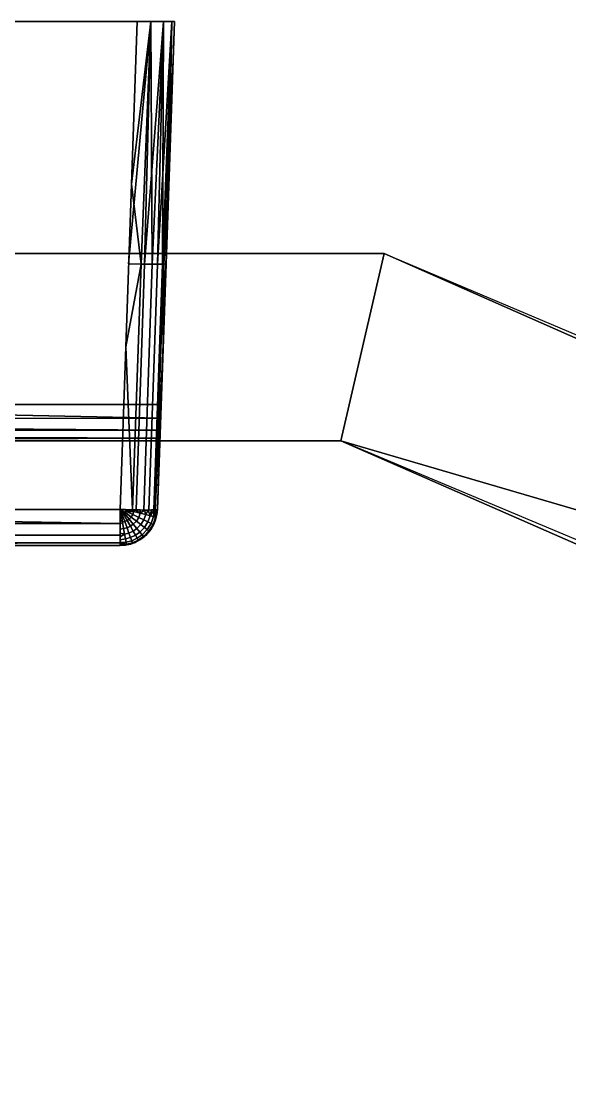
# Model space of a CAD drawing. Extents: x -111 to 113, y -26 to 0.
# Drawn here: x -89.76 to -82.43, y -14.26 to 0 of the extents above; entities that cross this region are included whole.
import ezdxf

# ---------------------------------------------------------------- set-up
doc = ezdxf.new("R2010")
doc.units = 0
doc.header["$MEASUREMENT"] = 0
doc.layers.add('COURO', color=9, linetype='CONTINUOUS')
doc.layers.add('METAL', color=9, linetype='CONTINUOUS')

msp = doc.modelspace()

# ---------------------------------------------------------------- linework, layer by layer
at = {"layer": 'COURO'}
for points in [[(-104.908, -3.1, -9.297), (-84.908, -3.1, -9.297), (-85.488, -5.6, -9.297), (-104.908, -5.6, -9.297)], [(-104.908, -3.1, 10.703), (-84.908, -3.1, 10.703), (-85.488, -5.6, 10.703), (-104.908, -5.6, 10.703)], [(-90.623, -3.1, -6.44), (-90.623, -3.1, -9.297), (-87.766, -3.1, -9.297), (-87.766, -3.1, -6.44)], [(-90.623, -3.1, -3.583), (-90.623, -3.1, -6.44), (-87.766, -3.1, -6.44), (-87.766, -3.1, -3.583)], [(-90.623, -3.1, -0.725), (-90.623, -3.1, -3.583), (-87.766, -3.1, -3.583), (-87.766, -3.1, -0.725)], [(-90.623, -3.1, 2.132), (-90.623, -3.1, -0.725), (-87.766, -3.1, -0.725), (-87.766, -3.1, 2.132)], [(-90.623, -3.1, 4.989), (-90.623, -3.1, 2.132), (-87.766, -3.1, 2.132), (-87.766, -3.1, 4.989)], [(-90.623, -3.1, 7.846), (-90.623, -3.1, 4.989), (-87.766, -3.1, 4.989), (-87.766, -3.1, 7.846)], [(-90.623, -3.1, 10.703), (-90.623, -3.1, 7.846), (-87.766, -3.1, 7.846), (-87.766, -3.1, 10.703)], [(-87.766, -3.1, -6.44), (-87.766, -3.1, -9.297), (-84.908, -3.1, -9.297), (-84.908, -3.1, -6.44)], [(-87.766, -3.1, -3.583), (-87.766, -3.1, -6.44), (-84.908, -3.1, -6.44), (-84.908, -3.1, -3.583)], [(-87.766, -3.1, -0.725), (-87.766, -3.1, -3.583), (-84.908, -3.1, -3.583), (-84.908, -3.1, -0.725)], [(-87.766, -3.1, 2.132), (-87.766, -3.1, -0.725), (-84.908, -3.1, -0.725), (-84.908, -3.1, 2.132)], [(-87.766, -3.1, 4.989), (-87.766, -3.1, 2.132), (-84.908, -3.1, 2.132), (-84.908, -3.1, 4.989)], [(-87.766, -3.1, 7.846), (-87.766, -3.1, 4.989), (-84.908, -3.1, 4.989), (-84.908, -3.1, 7.846)], [(-87.766, -3.1, 10.703), (-87.766, -3.1, 7.846), (-84.908, -3.1, 7.846), (-84.908, -3.1, 10.703)], [(-84.908, -3.1, -9.297), (-84.908, -3.1, -9.297), (-64.409, -11.764, -9.297), (-85.488, -5.6, -9.297)], [(-84.908, -3.1, 10.703), (-84.908, -3.1, 10.703), (-64.409, -11.764, 10.703), (-85.488, -5.6, 10.703)], [(-84.908, -3.1, 10.703), (-84.908, -3.1, 10.703), (-70.096, -9.634, 10.703), (-84.908, -3.1, 0.703)], [(-84.908, -3.1, 0.703), (-84.908, -3.1, 0.703), (-70.096, -9.634, 10.703), (-70.096, -9.634, -9.297)], [(-84.908, -3.1, 0.703), (-84.908, -3.1, 0.703), (-70.096, -9.634, -9.297), (-84.908, -3.1, -9.297)], [(-88.262, -5.6, -9.297), (-91.037, -5.6, -9.297), (-91.037, -5.6, -6.44), (-88.262, -5.6, -6.44)], [(-88.262, -5.6, -6.44), (-91.037, -5.6, -6.44), (-91.037, -5.6, -3.583), (-88.262, -5.6, -3.583)], [(-88.262, -5.6, -3.583), (-91.037, -5.6, -3.583), (-91.037, -5.6, -0.725), (-88.262, -5.6, -0.725)], [(-88.262, -5.6, -0.725), (-91.037, -5.6, -0.725), (-91.037, -5.6, 2.132), (-88.262, -5.6, 2.132)], [(-88.262, -5.6, 2.132), (-91.037, -5.6, 2.132), (-91.037, -5.6, 4.989), (-88.262, -5.6, 4.989)], [(-88.262, -5.6, 4.989), (-91.037, -5.6, 4.989), (-91.037, -5.6, 7.846), (-88.262, -5.6, 7.846)], [(-88.262, -5.6, 7.846), (-91.037, -5.6, 7.846), (-91.037, -5.6, 10.703), (-88.262, -5.6, 10.703)], [(-85.488, -5.6, -9.297), (-88.262, -5.6, -9.297), (-88.262, -5.6, -6.44), (-85.488, -5.6, -6.44)], [(-85.488, -5.6, -6.44), (-88.262, -5.6, -6.44), (-88.262, -5.6, -3.583), (-85.488, -5.6, -3.583)], [(-85.488, -5.6, -3.583), (-88.262, -5.6, -3.583), (-88.262, -5.6, -0.725), (-85.488, -5.6, -0.725)], [(-85.488, -5.6, -0.725), (-88.262, -5.6, -0.725), (-88.262, -5.6, 2.132), (-85.488, -5.6, 2.132)], [(-85.488, -5.6, 2.132), (-88.262, -5.6, 2.132), (-88.262, -5.6, 4.989), (-85.488, -5.6, 4.989)], [(-85.488, -5.6, 4.989), (-88.262, -5.6, 4.989), (-88.262, -5.6, 7.846), (-85.488, -5.6, 7.846)], [(-85.488, -5.6, 7.846), (-88.262, -5.6, 7.846), (-88.262, -5.6, 10.703), (-85.488, -5.6, 10.703)], [(-64.837, -14.265, -9.297), (-64.837, -14.265, -9.297), (-85.488, -5.6, -9.297), (-64.409, -11.764, -9.297)], [(-64.837, -14.265, 10.703), (-64.837, -14.265, 10.703), (-85.488, -5.6, 10.703), (-64.409, -11.764, 10.703)], [(-85.488, -5.6, 10.703), (-85.488, -5.6, 10.703), (-70.565, -12.135, 10.703), (-85.488, -5.6, 0.703)], [(-85.488, -5.6, -9.297), (-85.488, -5.6, -9.297), (-85.488, -5.6, 0.703), (-70.565, -12.135, -9.297)], [(-70.565, -12.135, 10.703), (-70.565, -12.135, 10.703), (-70.565, -12.135, -9.297), (-85.488, -5.6, 0.703)]]:
    msp.add_3dface(points, dxfattribs=at)
at = {"layer": 'METAL'}
for points in [[(-88.44, -6.517, -10.819), (-99.463, -6.517, -10.819), (-99.463, 0, -11.047), (-88.213, 0, -11.047)], [(-88.213, 0, 12.453), (-99.463, 0, 12.453), (-99.463, -6.517, 12.226), (-88.44, -6.517, 12.226)], [(-87.892, -5.117, -9.467), (-96.649, -5.117, -9.467), (-96.66, 0, -9.646), (-87.713, 0, -9.646)], [(-87.713, 0, 11.052), (-96.66, 0, 11.052), (-96.649, -5.117, 10.874), (-87.892, -5.117, 10.874)], [(-87.713, 0, -9.646), (-89.95, 0, -9.646), (-90.713, 0, -11.047), (-88.213, 0, -11.047)], [(-88.213, 0, 12.453), (-90.713, 0, 12.453), (-89.95, 0, 11.052), (-87.713, 0, 11.052)], [(-88.326, -3.236, -10.934), (-88.326, -3.236, -10.934), (-88.112, -3.241, -10.886), (-88.029, 0, -11.012)], [(-88.326, -3.236, -10.934), (-88.326, -3.236, -10.934), (-88.029, 0, -11.012), (-88.213, 0, -11.047)], [(-88.157, -3.24, 12.311), (-88.157, -3.24, 12.311), (-88.288, -2.172, 12.377), (-88.029, 0, 12.418)], [(-88.213, 0, 12.453), (-88.213, 0, 12.453), (-88.029, 0, 12.418), (-88.288, -2.172, 12.377)], [(-88.029, 0, -11.012), (-88.029, 0, -11.012), (-87.713, 0, -10.547), (-88.213, 0, -11.047)], [(-87.713, 0, -10.547), (-87.713, 0, -10.547), (-87.713, 0, -9.646), (-88.213, 0, -11.047)], [(-88.213, 0, 12.453), (-88.213, 0, 12.453), (-87.713, 0, 11.052), (-87.713, 0, 11.953)], [(-88.213, 0, 12.453), (-88.213, 0, 12.453), (-87.713, 0, 11.953), (-88.029, 0, 12.418)], [(-88.029, 0, 12.418), (-88.029, 0, 12.418), (-88.009, -3.243, 12.227), (-88.157, -3.24, 12.311)], [(-88.112, -3.241, -10.886), (-88.112, -3.241, -10.886), (-87.94, -3.243, -10.751), (-87.859, 0, -10.9)], [(-87.859, 0, -10.9), (-87.859, 0, -10.9), (-88.029, 0, -11.012), (-88.112, -3.241, -10.886)], [(-88.029, 0, 12.418), (-88.029, 0, 12.418), (-87.859, 0, 12.307), (-88.009, -3.243, 12.227)], [(-87.748, 0, -10.731), (-87.748, 0, -10.731), (-88.029, 0, -11.012), (-87.859, 0, -10.9)], [(-87.748, 0, -10.731), (-87.748, 0, -10.731), (-87.713, 0, -10.547), (-88.029, 0, -11.012)], [(-87.748, 0, 12.137), (-87.748, 0, 12.137), (-87.859, 0, 12.307), (-88.029, 0, 12.418)], [(-88.029, 0, 12.418), (-88.029, 0, 12.418), (-87.713, 0, 11.953), (-87.748, 0, 12.137)], [(-87.874, -3.241, 12.054), (-87.874, -3.241, 12.054), (-88.009, -3.243, 12.227), (-87.859, 0, 12.307)], [(-87.748, 0, -10.731), (-87.748, 0, -10.731), (-87.859, 0, -10.9), (-87.94, -3.243, -10.751)], [(-87.748, 0, -10.731), (-87.748, 0, -10.731), (-87.94, -3.243, -10.751), (-87.855, -3.24, -10.602)], [(-87.826, -3.236, 11.841), (-87.826, -3.236, 11.841), (-87.874, -3.241, 12.054), (-87.748, 0, 12.137)], [(-87.859, 0, 12.307), (-87.859, 0, 12.307), (-87.748, 0, 12.137), (-87.874, -3.241, 12.054)], [(-87.855, -3.24, -10.602), (-87.855, -3.24, -10.602), (-87.789, -2.172, -10.471), (-87.748, 0, -10.731)], [(-87.713, 0, -10.547), (-87.713, 0, -10.547), (-87.802, -2.559, -9.557), (-87.827, -3.259, -10.433)], [(-87.802, -2.559, 10.963), (-87.802, -2.559, 10.963), (-87.713, 0, 11.953), (-87.827, -3.259, 11.84)], [(-87.826, -3.236, 11.841), (-87.826, -3.236, 11.841), (-87.748, 0, 12.137), (-87.713, 0, 11.953)], [(-87.802, -2.559, -9.557), (-87.802, -2.559, -9.557), (-87.713, 0, -10.547), (-87.713, 0, -9.646)], [(-87.802, -2.559, 10.963), (-87.802, -2.559, 10.963), (-87.713, 0, 11.052), (-87.713, 0, 11.953)], [(-87.713, 0, -10.547), (-87.713, 0, -10.547), (-87.748, 0, -10.731), (-87.789, -2.172, -10.471)], [(-88.288, -2.172, 12.377), (-88.288, -2.172, 12.377), (-88.157, -3.24, 12.311), (-88.364, -4.345, 12.301)], [(-87.789, -2.172, -10.471), (-87.789, -2.172, -10.471), (-87.855, -3.24, -10.602), (-87.865, -4.345, -10.395)], [(-87.892, -5.117, -9.467), (-87.892, -5.117, -9.467), (-87.827, -3.259, -10.433), (-87.802, -2.559, -9.557)], [(-87.827, -3.259, 11.84), (-87.827, -3.259, 11.84), (-87.892, -5.117, 10.874), (-87.802, -2.559, 10.963)], [(-88.326, -3.236, -10.934), (-88.44, -6.517, -10.819), (-88.227, -6.523, -10.771), (-88.112, -3.241, -10.886)], [(-88.364, -4.345, 12.301), (-88.364, -4.345, 12.301), (-88.157, -3.24, 12.311), (-88.272, -6.522, 12.196)], [(-88.009, -3.243, 12.227), (-88.123, -6.525, 12.112), (-88.272, -6.522, 12.196), (-88.157, -3.24, 12.311)], [(-88.112, -3.241, -10.886), (-88.227, -6.523, -10.771), (-88.054, -6.525, -10.636), (-87.94, -3.243, -10.751)], [(-87.874, -3.241, 12.054), (-87.989, -6.523, 11.939), (-88.123, -6.525, 12.112), (-88.009, -3.243, 12.227)], [(-87.94, -3.243, -10.751), (-88.054, -6.525, -10.636), (-87.97, -6.522, -10.488), (-87.855, -3.24, -10.602)], [(-87.826, -3.236, 11.841), (-87.941, -6.517, 11.726), (-87.989, -6.523, 11.939), (-87.874, -3.241, 12.054)], [(-87.865, -4.345, -10.395), (-87.865, -4.345, -10.395), (-87.855, -3.24, -10.602), (-87.97, -6.522, -10.488)], [(-87.827, -3.259, -10.433), (-87.827, -3.259, -10.433), (-87.892, -5.117, -9.467), (-87.941, -6.517, -10.32)], [(-87.827, -3.259, 11.84), (-87.827, -3.259, 11.84), (-87.941, -6.517, 11.726), (-87.892, -5.117, 10.874)], [(-88.364, -4.345, 12.301), (-88.364, -4.345, 12.301), (-88.272, -6.522, 12.196), (-88.44, -6.517, 12.226)], [(-87.865, -4.345, -10.395), (-87.865, -4.345, -10.395), (-87.97, -6.522, -10.488), (-87.941, -6.517, -10.32)], [(-87.898, -5.297, -9.427), (-87.898, -5.297, -9.427), (-96.649, -5.117, -9.467), (-105.406, -5.321, -9.416)], [(-105.406, -5.321, 10.822), (-105.406, -5.321, 10.822), (-96.649, -5.117, 10.874), (-87.898, -5.297, 10.834)], [(-87.892, -5.117, -9.467), (-87.892, -5.117, -9.467), (-96.649, -5.117, -9.467), (-87.898, -5.297, -9.427)], [(-96.649, -5.117, 10.874), (-96.649, -5.117, 10.874), (-87.892, -5.117, 10.874), (-87.898, -5.297, 10.834)], [(-87.892, -5.117, -9.467), (-87.892, -5.117, -9.467), (-87.898, -5.297, -9.427), (-87.941, -6.517, -10.32)], [(-87.898, -5.297, 10.834), (-87.898, -5.297, 10.834), (-87.892, -5.117, 10.874), (-87.941, -6.517, 11.726)], [(-87.904, -5.46, -9.315), (-87.904, -5.46, -9.315), (-87.898, -5.297, -9.427), (-105.406, -5.321, -9.416)], [(-87.898, -5.297, 10.834), (-87.898, -5.297, 10.834), (-87.904, -5.46, 10.721), (-105.406, -5.321, 10.822)], [(-105.406, -5.486, -9.286), (-105.406, -5.486, -9.286), (-87.904, -5.46, -9.315), (-105.406, -5.321, -9.416)], [(-87.904, -5.46, 10.721), (-87.904, -5.46, 10.721), (-105.406, -5.486, 10.692), (-105.406, -5.321, 10.822)], [(-87.898, -5.297, -9.427), (-87.898, -5.297, -9.427), (-87.904, -5.46, -9.315), (-87.941, -6.517, -10.32)], [(-87.904, -5.46, 10.721), (-87.904, -5.46, 10.721), (-87.898, -5.297, 10.834), (-87.941, -6.517, 11.726)], [(-105.406, -5.486, -9.286), (-105.406, -5.486, -9.286), (-87.907, -5.566, -9.148), (-87.904, -5.46, -9.315)], [(-87.907, -5.566, 10.554), (-87.907, -5.566, 10.554), (-105.406, -5.486, 10.692), (-87.904, -5.46, 10.721)], [(-105.406, -5.571, -9.137), (-105.406, -5.571, -9.137), (-87.907, -5.566, -9.148), (-105.406, -5.486, -9.286)], [(-87.907, -5.566, 10.554), (-87.907, -5.566, 10.554), (-105.406, -5.571, 10.543), (-105.406, -5.486, 10.692)], [(-87.904, -5.46, -9.315), (-87.904, -5.46, -9.315), (-87.907, -5.566, -9.148), (-87.941, -6.517, -10.32)], [(-87.941, -6.517, 11.726), (-87.941, -6.517, 11.726), (-87.907, -5.566, 10.554), (-87.904, -5.46, 10.721)], [(-96.657, -5.6, -8.968), (-96.657, -5.6, -8.968), (-87.907, -5.566, -9.148), (-105.406, -5.571, -9.137)], [(-87.907, -5.566, 10.554), (-87.907, -5.566, 10.554), (-96.657, -5.6, 10.374), (-105.406, -5.571, 10.543)], [(-96.657, -5.6, -8.968), (-96.657, -5.6, -8.968), (-87.908, -5.6, -8.968), (-87.907, -5.566, -9.148)], [(-87.908, -5.6, 10.374), (-87.908, -5.6, 10.374), (-96.657, -5.6, 10.374), (-87.907, -5.566, 10.554)], [(-90.941, -5.6, -6.204), (-90.941, -5.6, -6.204), (-87.908, -5.6, -6.819), (-87.908, -5.6, -4.669)], [(-87.908, -5.6, -6.819), (-87.908, -5.6, -6.819), (-90.941, -5.6, -6.204), (-90.096, -5.6, -8.968)], [(-87.908, -5.6, -4.669), (-87.908, -5.6, -4.669), (-90.941, -5.6, -3.441), (-90.941, -5.6, -6.204)], [(-87.908, -5.6, -2.52), (-87.908, -5.6, -2.52), (-90.941, -5.6, -3.441), (-87.908, -5.6, -4.669)], [(-87.908, -5.6, -2.52), (-87.908, -5.6, -2.52), (-87.908, -5.6, -0.371), (-90.941, -5.6, -3.441)], [(-87.908, -5.6, -0.371), (-87.908, -5.6, -0.371), (-90.941, -5.6, 2.085), (-90.941, -5.6, -3.441)], [(-87.908, -5.6, 1.778), (-87.908, -5.6, 1.778), (-90.941, -5.6, 2.085), (-87.908, -5.6, -0.371)], [(-87.908, -5.6, 1.778), (-87.908, -5.6, 3.927), (-90.941, -5.6, 4.848), (-90.941, -5.6, 2.085)], [(-90.941, -5.6, 4.848), (-90.941, -5.6, 4.848), (-87.908, -5.6, 3.927), (-87.908, -5.6, 6.076)], [(-90.941, -5.6, 7.611), (-90.941, -5.6, 7.611), (-87.908, -5.6, 6.076), (-87.908, -5.6, 8.225)], [(-90.941, -5.6, 4.848), (-90.941, -5.6, 4.848), (-87.908, -5.6, 6.076), (-90.941, -5.6, 7.611)], [(-87.908, -5.6, 8.225), (-87.908, -5.6, 8.225), (-90.096, -5.6, 10.374), (-90.941, -5.6, 7.611)], [(-90.096, -5.6, -8.968), (-90.096, -5.6, -8.968), (-87.908, -5.6, -8.968), (-87.908, -5.6, -6.819)], [(-90.096, -5.6, 10.374), (-90.096, -5.6, 10.374), (-87.908, -5.6, 8.225), (-87.908, -5.6, 10.374)], [(-87.907, -5.566, -9.148), (-87.907, -5.566, -9.148), (-87.908, -5.6, -8.968), (-87.941, -6.517, -10.32)], [(-87.908, -5.6, 10.374), (-87.908, -5.6, 10.374), (-87.907, -5.566, 10.554), (-87.941, -6.517, 11.726)], [(-87.941, -6.517, -6.645), (-87.941, -6.517, -10.32), (-87.908, -5.6, -8.968), (-87.908, -5.6, -5.099)], [(-87.908, -5.6, -5.099), (-87.908, -5.6, -1.231), (-87.941, -6.517, -2.971), (-87.941, -6.517, -6.645)], [(-87.941, -6.517, -2.971), (-87.941, -6.517, -2.971), (-87.908, -5.6, -1.231), (-87.941, -6.517, 0.703)], [(-87.941, -6.517, 8.052), (-87.941, -6.517, 4.377), (-87.908, -5.6, 2.637), (-87.908, -5.6, 6.506)], [(-87.941, -6.517, 11.726), (-87.941, -6.517, 8.052), (-87.908, -5.6, 6.506), (-87.908, -5.6, 10.374)], [(-87.941, -6.517, 4.377), (-87.941, -6.517, 4.377), (-87.941, -6.517, 0.703), (-87.908, -5.6, 2.637)], [(-87.908, -5.6, -1.231), (-87.908, -5.6, -1.231), (-87.908, -5.6, 2.637), (-87.941, -6.517, 0.703)], [(-88.44, -6.703, -10.776), (-88.44, -6.703, -10.776), (-99.463, -6.517, -10.819), (-110.486, -6.703, -10.776)], [(-110.486, -6.703, 12.183), (-110.486, -6.703, 12.183), (-99.463, -6.517, 12.226), (-88.44, -6.703, 12.183)], [(-88.44, -6.517, -10.819), (-88.44, -6.517, -10.819), (-99.463, -6.517, -10.819), (-88.44, -6.703, -10.776)], [(-88.44, -6.703, 12.183), (-88.44, -6.703, 12.183), (-99.463, -6.517, 12.226), (-88.44, -6.517, 12.226)], [(-88.364, -6.561, -10.81), (-88.364, -6.561, -10.81), (-88.369, -6.52, -10.814), (-88.44, -6.517, -10.819)], [(-88.364, -6.561, -10.81), (-88.364, -6.561, -10.81), (-88.44, -6.517, -10.819), (-88.378, -6.575, -10.81)], [(-88.407, -6.592, -10.81), (-88.407, -6.592, -10.81), (-88.392, -6.585, -10.81), (-88.44, -6.517, -10.819)], [(-88.423, -6.596, -10.81), (-88.423, -6.596, -10.81), (-88.407, -6.592, -10.81), (-88.44, -6.517, -10.819)], [(-88.423, -6.596, -10.81), (-88.423, -6.596, -10.81), (-88.44, -6.517, -10.819), (-88.44, -6.587, -10.812)], [(-88.44, -6.517, -10.819), (-88.44, -6.517, -10.819), (-88.392, -6.585, -10.81), (-88.378, -6.575, -10.81)], [(-88.369, -6.52, 12.22), (-88.369, -6.52, 12.22), (-88.364, -6.561, 12.216), (-88.44, -6.517, 12.226)], [(-88.392, -6.585, 12.216), (-88.392, -6.585, 12.216), (-88.407, -6.592, 12.216), (-88.44, -6.517, 12.226)], [(-88.44, -6.517, 12.226), (-88.44, -6.517, 12.226), (-88.378, -6.575, 12.216), (-88.392, -6.585, 12.216)], [(-88.44, -6.587, 12.218), (-88.44, -6.587, 12.218), (-88.44, -6.517, 12.226), (-88.423, -6.596, 12.216)], [(-88.407, -6.592, 12.216), (-88.407, -6.592, 12.216), (-88.423, -6.596, 12.216), (-88.44, -6.517, 12.226)], [(-88.364, -6.561, 12.216), (-88.364, -6.561, 12.216), (-88.378, -6.575, 12.216), (-88.44, -6.517, 12.226)], [(-88.29, -6.619, -10.781), (-88.364, -6.561, -10.81), (-88.378, -6.575, -10.81), (-88.319, -6.648, -10.781)], [(-88.364, -6.561, 12.216), (-88.29, -6.619, 12.188), (-88.319, -6.648, 12.188), (-88.378, -6.575, 12.216)], [(-88.255, -6.547, -10.781), (-88.255, -6.547, -10.781), (-88.3, -6.522, -10.799), (-88.369, -6.52, -10.814)], [(-88.353, -6.543, -10.81), (-88.353, -6.543, -10.81), (-88.369, -6.52, -10.814), (-88.364, -6.561, -10.81)], [(-88.369, -6.52, -10.814), (-88.369, -6.52, -10.814), (-88.353, -6.543, -10.81), (-88.255, -6.547, -10.781)], [(-88.3, -6.522, 12.205), (-88.3, -6.522, 12.205), (-88.255, -6.547, 12.188), (-88.369, -6.52, 12.22)], [(-88.364, -6.561, 12.216), (-88.364, -6.561, 12.216), (-88.369, -6.52, 12.22), (-88.353, -6.543, 12.216)], [(-88.369, -6.52, 12.22), (-88.369, -6.52, 12.22), (-88.255, -6.547, 12.188), (-88.353, -6.543, 12.216)], [(-88.269, -6.585, -10.781), (-88.353, -6.543, -10.81), (-88.364, -6.561, -10.81), (-88.29, -6.619, -10.781)], [(-88.353, -6.543, 12.216), (-88.269, -6.585, 12.188), (-88.29, -6.619, 12.188), (-88.364, -6.561, 12.216)], [(-88.353, -6.543, -10.81), (-88.353, -6.543, -10.81), (-88.269, -6.585, -10.781), (-88.255, -6.547, -10.781)], [(-88.255, -6.547, 12.188), (-88.255, -6.547, 12.188), (-88.269, -6.585, 12.188), (-88.353, -6.543, 12.216)], [(-88.233, -6.523, -10.774), (-88.233, -6.523, -10.774), (-88.3, -6.522, -10.799), (-88.255, -6.547, -10.781)], [(-88.3, -6.522, 12.205), (-88.3, -6.522, 12.205), (-88.233, -6.523, 12.18), (-88.255, -6.547, 12.188)], [(-88.171, -6.568, -10.735), (-88.255, -6.547, -10.781), (-88.269, -6.585, -10.781), (-88.191, -6.623, -10.735)], [(-88.255, -6.547, 12.188), (-88.171, -6.568, 12.142), (-88.191, -6.623, 12.142), (-88.269, -6.585, 12.188)], [(-88.233, -6.523, -10.774), (-88.233, -6.523, -10.774), (-88.255, -6.547, -10.781), (-88.171, -6.568, -10.735)], [(-88.171, -6.568, 12.142), (-88.171, -6.568, 12.142), (-88.255, -6.547, 12.188), (-88.233, -6.523, 12.18)], [(-88.171, -6.568, -10.735), (-88.171, -6.568, -10.735), (-88.17, -6.524, -10.74), (-88.233, -6.523, -10.774)], [(-88.17, -6.524, 12.146), (-88.17, -6.524, 12.146), (-88.171, -6.568, 12.142), (-88.233, -6.523, 12.18)], [(-88.113, -6.525, -10.697), (-88.113, -6.525, -10.697), (-88.17, -6.524, -10.74), (-88.171, -6.568, -10.735)], [(-88.171, -6.568, 12.142), (-88.171, -6.568, 12.142), (-88.17, -6.524, 12.146), (-88.113, -6.525, 12.103)], [(-88.113, -6.525, -10.697), (-88.113, -6.525, -10.697), (-88.171, -6.568, -10.735), (-88.097, -6.586, -10.673)], [(-88.097, -6.586, 12.079), (-88.097, -6.586, 12.079), (-88.171, -6.568, 12.142), (-88.113, -6.525, 12.103)], [(-88.113, -6.525, -10.697), (-88.113, -6.525, -10.697), (-88.097, -6.586, -10.673), (-88.063, -6.525, -10.647)], [(-88.063, -6.525, 12.053), (-88.063, -6.525, 12.053), (-88.097, -6.586, 12.079), (-88.113, -6.525, 12.103)], [(-88.037, -6.601, -10.597), (-88.037, -6.601, -10.597), (-88.063, -6.525, -10.647), (-88.097, -6.586, -10.673)], [(-88.063, -6.525, 12.053), (-88.063, -6.525, 12.053), (-88.037, -6.601, 12.004), (-88.097, -6.586, 12.079)], [(-88.063, -6.525, -10.647), (-88.063, -6.525, -10.647), (-88.037, -6.601, -10.597), (-88.02, -6.524, -10.589)], [(-88.02, -6.524, 11.996), (-88.02, -6.524, 11.996), (-88.037, -6.601, 12.004), (-88.063, -6.525, 12.053)], [(-88.02, -6.524, -10.589), (-88.02, -6.524, -10.589), (-88.037, -6.601, -10.597), (-87.986, -6.523, -10.527)], [(-88.037, -6.601, -10.597), (-88.037, -6.601, -10.597), (-87.992, -6.613, -10.511), (-87.986, -6.523, -10.527)], [(-87.986, -6.523, 11.933), (-87.986, -6.523, 11.933), (-87.992, -6.613, 11.917), (-88.037, -6.601, 12.004)], [(-87.986, -6.523, 11.933), (-87.986, -6.523, 11.933), (-88.037, -6.601, 12.004), (-88.02, -6.524, 11.996)], [(-87.986, -6.523, -10.527), (-87.986, -6.523, -10.527), (-87.992, -6.613, -10.511), (-87.961, -6.522, -10.46)], [(-87.992, -6.613, -10.511), (-87.992, -6.613, -10.511), (-87.965, -6.62, -10.417), (-87.961, -6.522, -10.46)], [(-87.961, -6.522, 11.867), (-87.961, -6.522, 11.867), (-87.992, -6.613, 11.917), (-87.986, -6.523, 11.933)], [(-87.961, -6.522, 11.867), (-87.961, -6.522, 11.867), (-87.965, -6.62, 11.823), (-87.992, -6.613, 11.917)], [(-87.941, -6.517, 0.703), (-87.941, -6.517, 0.703), (-87.983, -6.703, 11.726), (-87.941, -6.517, 11.726)], [(-87.941, -6.517, 0.703), (-87.941, -6.517, -10.32), (-87.983, -6.703, -10.32), (-87.983, -6.703, 11.726)], [(-87.961, -6.522, -10.46), (-87.961, -6.522, -10.46), (-87.965, -6.62, -10.417), (-87.946, -6.52, -10.391)], [(-87.965, -6.62, -10.417), (-87.965, -6.62, -10.417), (-87.948, -6.587, -10.32), (-87.946, -6.52, -10.391)], [(-87.946, -6.52, 11.797), (-87.946, -6.52, 11.797), (-87.965, -6.62, 11.823), (-87.961, -6.522, 11.867)], [(-87.946, -6.52, 11.797), (-87.946, -6.52, 11.797), (-87.948, -6.587, 11.726), (-87.965, -6.62, 11.823)], [(-87.948, -6.587, -10.32), (-87.948, -6.587, -10.32), (-87.941, -6.517, -10.32), (-87.946, -6.52, -10.391)], [(-87.941, -6.517, 11.726), (-87.941, -6.517, 11.726), (-87.948, -6.587, 11.726), (-87.946, -6.52, 11.797)], [(-110.486, -6.86, -10.667), (-88.44, -6.86, -10.667), (-88.44, -6.703, -10.776), (-110.486, -6.703, -10.776)], [(-88.44, -6.86, 12.073), (-110.486, -6.86, 12.073), (-110.486, -6.703, 12.183), (-88.44, -6.703, 12.183)], [(-88.44, -6.587, -10.812), (-88.44, -6.587, -10.812), (-88.44, -6.655, -10.795), (-88.423, -6.596, -10.81)], [(-88.423, -6.596, 12.216), (-88.423, -6.596, 12.216), (-88.44, -6.655, 12.201), (-88.44, -6.587, 12.218)], [(-88.44, -6.655, -10.795), (-88.44, -6.655, -10.795), (-88.407, -6.689, -10.781), (-88.423, -6.596, -10.81)], [(-88.44, -6.655, 12.201), (-88.44, -6.655, 12.201), (-88.423, -6.596, 12.216), (-88.407, -6.689, 12.188)], [(-88.407, -6.689, -10.781), (-88.407, -6.689, -10.781), (-88.44, -6.655, -10.795), (-88.44, -6.719, -10.769)], [(-88.44, -6.655, 12.201), (-88.44, -6.655, 12.201), (-88.407, -6.689, 12.188), (-88.44, -6.719, 12.175)], [(-88.393, -6.774, -10.735), (-88.407, -6.689, -10.781), (-88.44, -6.719, -10.769), (-88.44, -6.78, -10.734)], [(-88.407, -6.689, 12.188), (-88.393, -6.774, 12.142), (-88.44, -6.78, 12.14), (-88.44, -6.719, 12.175)], [(-88.376, -6.68, -10.781), (-88.407, -6.592, -10.81), (-88.423, -6.596, -10.81), (-88.407, -6.689, -10.781)], [(-88.407, -6.592, 12.216), (-88.376, -6.68, 12.188), (-88.407, -6.689, 12.188), (-88.423, -6.596, 12.216)], [(-88.346, -6.666, -10.781), (-88.392, -6.585, -10.81), (-88.407, -6.592, -10.81), (-88.376, -6.68, -10.781)], [(-88.392, -6.585, 12.216), (-88.346, -6.666, 12.188), (-88.376, -6.68, 12.188), (-88.407, -6.592, 12.216)], [(-88.346, -6.761, -10.735), (-88.376, -6.68, -10.781), (-88.407, -6.689, -10.781), (-88.393, -6.774, -10.735)], [(-88.376, -6.68, 12.188), (-88.346, -6.761, 12.142), (-88.393, -6.774, 12.142), (-88.407, -6.689, 12.188)], [(-88.319, -6.648, -10.781), (-88.378, -6.575, -10.81), (-88.392, -6.585, -10.81), (-88.346, -6.666, -10.781)], [(-88.378, -6.575, 12.216), (-88.319, -6.648, 12.188), (-88.346, -6.666, 12.188), (-88.392, -6.585, 12.216)], [(-88.303, -6.741, -10.735), (-88.346, -6.666, -10.781), (-88.376, -6.68, -10.781), (-88.346, -6.761, -10.735)], [(-88.346, -6.666, 12.188), (-88.303, -6.741, 12.142), (-88.346, -6.761, 12.142), (-88.376, -6.68, 12.188)], [(-88.264, -6.714, -10.735), (-88.319, -6.648, -10.781), (-88.346, -6.666, -10.781), (-88.303, -6.741, -10.735)], [(-88.319, -6.648, 12.188), (-88.264, -6.714, 12.142), (-88.303, -6.741, 12.142), (-88.346, -6.666, 12.188)], [(-88.222, -6.672, -10.735), (-88.29, -6.619, -10.781), (-88.319, -6.648, -10.781), (-88.264, -6.714, -10.735)], [(-88.29, -6.619, 12.188), (-88.222, -6.672, 12.142), (-88.264, -6.714, 12.142), (-88.319, -6.648, 12.188)], [(-88.191, -6.623, -10.735), (-88.269, -6.585, -10.781), (-88.29, -6.619, -10.781), (-88.222, -6.672, -10.735)], [(-88.269, -6.585, 12.188), (-88.191, -6.623, 12.142), (-88.222, -6.672, 12.142), (-88.29, -6.619, 12.188)], [(-88.163, -6.719, -10.673), (-88.222, -6.672, -10.735), (-88.264, -6.714, -10.735), (-88.215, -6.773, -10.673)], [(-88.222, -6.672, 12.142), (-88.163, -6.719, 12.079), (-88.215, -6.773, 12.079), (-88.264, -6.714, 12.142)], [(-88.123, -6.656, -10.673), (-88.191, -6.623, -10.735), (-88.222, -6.672, -10.735), (-88.163, -6.719, -10.673)], [(-88.191, -6.623, 12.142), (-88.123, -6.656, 12.079), (-88.163, -6.719, 12.079), (-88.222, -6.672, 12.142)], [(-88.097, -6.586, -10.673), (-88.171, -6.568, -10.735), (-88.191, -6.623, -10.735), (-88.123, -6.656, -10.673)], [(-88.171, -6.568, 12.142), (-88.097, -6.586, 12.079), (-88.123, -6.656, 12.079), (-88.191, -6.623, 12.142)], [(-88.067, -6.684, -10.597), (-88.123, -6.656, -10.673), (-88.163, -6.719, -10.673), (-88.114, -6.758, -10.597)], [(-88.123, -6.656, 12.079), (-88.067, -6.684, 12.004), (-88.114, -6.758, 12.004), (-88.163, -6.719, 12.079)], [(-88.037, -6.601, -10.597), (-88.097, -6.586, -10.673), (-88.123, -6.656, -10.673), (-88.067, -6.684, -10.597)], [(-88.097, -6.586, 12.079), (-88.037, -6.601, 12.004), (-88.067, -6.684, 12.004), (-88.123, -6.656, 12.079)], [(-88.026, -6.704, -10.511), (-88.067, -6.684, -10.597), (-88.114, -6.758, -10.597), (-88.078, -6.787, -10.511)], [(-88.067, -6.684, 12.004), (-88.026, -6.704, 11.917), (-88.078, -6.787, 11.917), (-88.114, -6.758, 12.004)], [(-88.093, -6.86, -10.32), (-88.093, -6.86, 11.726), (-87.983, -6.703, 11.726), (-87.983, -6.703, -10.32)], [(-88, -6.717, -10.417), (-88.026, -6.704, -10.511), (-88.078, -6.787, -10.511), (-88.056, -6.804, -10.417)], [(-88.026, -6.704, 11.917), (-88, -6.717, 11.823), (-88.056, -6.804, 11.823), (-88.078, -6.787, 11.917)], [(-87.992, -6.613, -10.511), (-88.037, -6.601, -10.597), (-88.067, -6.684, -10.597), (-88.026, -6.704, -10.511)], [(-88.037, -6.601, 12.004), (-87.992, -6.613, 11.917), (-88.026, -6.704, 11.917), (-88.067, -6.684, 12.004)], [(-87.965, -6.62, -10.417), (-87.992, -6.613, -10.511), (-88.026, -6.704, -10.511), (-88, -6.717, -10.417)], [(-87.992, -6.613, 11.917), (-87.965, -6.62, 11.823), (-88, -6.717, 11.823), (-88.026, -6.704, 11.917)], [(-87.991, -6.719, -10.32), (-87.965, -6.655, -10.32), (-87.965, -6.62, -10.417), (-88, -6.717, -10.417)], [(-88, -6.717, 11.823), (-87.965, -6.62, 11.823), (-87.965, -6.655, 11.726), (-87.991, -6.719, 11.726)], [(-87.965, -6.655, -10.32), (-87.965, -6.655, -10.32), (-87.948, -6.587, -10.32), (-87.965, -6.62, -10.417)], [(-87.948, -6.587, 11.726), (-87.948, -6.587, 11.726), (-87.965, -6.655, 11.726), (-87.965, -6.62, 11.823)], [(-88.44, -6.78, -10.734), (-88.44, -6.835, -10.691), (-88.38, -6.848, -10.673), (-88.393, -6.774, -10.735)], [(-88.44, -6.835, 12.097), (-88.44, -6.78, 12.14), (-88.393, -6.774, 12.142), (-88.38, -6.848, 12.079)], [(-88.44, -6.835, -10.691), (-88.44, -6.835, -10.691), (-88.44, -6.883, -10.641), (-88.38, -6.848, -10.673)], [(-88.44, -6.883, 12.047), (-88.44, -6.883, 12.047), (-88.44, -6.835, 12.097), (-88.38, -6.848, 12.079)], [(-88.321, -6.833, -10.673), (-88.346, -6.761, -10.735), (-88.393, -6.774, -10.735), (-88.38, -6.848, -10.673)], [(-88.346, -6.761, 12.142), (-88.321, -6.833, 12.079), (-88.38, -6.848, 12.079), (-88.393, -6.774, 12.142)], [(-88.3, -6.891, -10.597), (-88.321, -6.833, -10.673), (-88.38, -6.848, -10.673), (-88.369, -6.91, -10.597)], [(-88.321, -6.833, 12.079), (-88.3, -6.891, 12.004), (-88.369, -6.91, 12.004), (-88.38, -6.848, 12.079)], [(-88.265, -6.807, -10.673), (-88.303, -6.741, -10.735), (-88.346, -6.761, -10.735), (-88.321, -6.833, -10.673)], [(-88.303, -6.741, 12.142), (-88.265, -6.807, 12.079), (-88.321, -6.833, 12.079), (-88.346, -6.761, 12.142)], [(-88.235, -6.861, -10.597), (-88.265, -6.807, -10.673), (-88.321, -6.833, -10.673), (-88.3, -6.891, -10.597)], [(-88.265, -6.807, 12.079), (-88.235, -6.861, 12.004), (-88.3, -6.891, 12.004), (-88.321, -6.833, 12.079)], [(-88.215, -6.773, -10.673), (-88.264, -6.714, -10.735), (-88.303, -6.741, -10.735), (-88.265, -6.807, -10.673)], [(-88.264, -6.714, 12.142), (-88.215, -6.773, 12.079), (-88.265, -6.807, 12.079), (-88.303, -6.741, 12.142)], [(-88.176, -6.821, -10.597), (-88.215, -6.773, -10.673), (-88.265, -6.807, -10.673), (-88.235, -6.861, -10.597)], [(-88.215, -6.773, 12.079), (-88.176, -6.821, 12.004), (-88.235, -6.861, 12.004), (-88.265, -6.807, 12.079)], [(-88.146, -6.856, -10.511), (-88.176, -6.821, -10.597), (-88.235, -6.861, -10.597), (-88.212, -6.902, -10.511)], [(-88.176, -6.821, 12.004), (-88.146, -6.856, 11.917), (-88.212, -6.902, 11.917), (-88.235, -6.861, 12.004)], [(-88.114, -6.758, -10.597), (-88.163, -6.719, -10.673), (-88.215, -6.773, -10.673), (-88.176, -6.821, -10.597)], [(-88.163, -6.719, 12.079), (-88.114, -6.758, 12.004), (-88.176, -6.821, 12.004), (-88.215, -6.773, 12.079)], [(-88.078, -6.787, -10.511), (-88.114, -6.758, -10.597), (-88.176, -6.821, -10.597), (-88.146, -6.856, -10.511)], [(-88.114, -6.758, 12.004), (-88.078, -6.787, 11.917), (-88.146, -6.856, 11.917), (-88.176, -6.821, 12.004)], [(-88.056, -6.804, -10.417), (-88.078, -6.787, -10.511), (-88.146, -6.856, -10.511), (-88.128, -6.878, -10.417)], [(-88.078, -6.787, 11.917), (-88.056, -6.804, 11.823), (-88.128, -6.878, 11.823), (-88.146, -6.856, 11.917)], [(-88.119, -6.883, -10.32), (-88.069, -6.835, -10.32), (-88.056, -6.804, -10.417), (-88.128, -6.878, -10.417)], [(-88.128, -6.878, 11.823), (-88.056, -6.804, 11.823), (-88.069, -6.835, 11.726), (-88.119, -6.883, 11.726)], [(-88.069, -6.835, -10.32), (-88.069, -6.835, -10.32), (-88.026, -6.78, -10.32), (-88.056, -6.804, -10.417)], [(-88.056, -6.804, 11.823), (-88.056, -6.804, 11.823), (-88.026, -6.78, 11.726), (-88.069, -6.835, 11.726)], [(-88.026, -6.78, -10.32), (-87.991, -6.719, -10.32), (-88, -6.717, -10.417), (-88.056, -6.804, -10.417)], [(-88.026, -6.78, 11.726), (-88.026, -6.78, 11.726), (-88.056, -6.804, 11.823), (-88, -6.717, 11.823)], [(-87.991, -6.719, 11.726), (-87.991, -6.719, 11.726), (-88.026, -6.78, 11.726), (-88, -6.717, 11.823)], [(-110.486, -6.964, -10.507), (-88.44, -6.964, -10.507), (-88.44, -6.86, -10.667), (-110.486, -6.86, -10.667)], [(-88.44, -6.964, 11.913), (-110.486, -6.964, 11.913), (-110.486, -6.86, 12.073), (-88.44, -6.86, 12.073)], [(-88.44, -6.964, -10.507), (-88.44, -6.964, -10.507), (-110.486, -6.964, -10.507), (-99.463, -7, -10.32)], [(-88.44, -7, 11.726), (-99.463, -7, 11.726), (-110.486, -6.964, 11.913), (-88.44, -6.964, 11.913)], [(-99.463, -7, -10.32), (-99.463, -7, -10.32), (-88.44, -7, -10.32), (-88.44, -6.964, -10.507)], [(-88.44, -6.883, -10.641), (-88.44, -6.924, -10.584), (-88.369, -6.91, -10.597), (-88.38, -6.848, -10.673)], [(-88.44, -6.924, 11.991), (-88.44, -6.883, 12.047), (-88.38, -6.848, 12.079), (-88.369, -6.91, 12.004)], [(-88.361, -6.955, -10.511), (-88.369, -6.91, -10.597), (-88.44, -6.924, -10.584), (-88.44, -6.957, -10.523)], [(-88.369, -6.91, 12.004), (-88.361, -6.955, 11.917), (-88.44, -6.957, 11.929), (-88.44, -6.924, 11.991)], [(-88.44, -6.981, -10.457), (-88.44, -6.981, -10.457), (-88.361, -6.955, -10.511), (-88.44, -6.957, -10.523)], [(-88.44, -6.981, -10.457), (-88.44, -6.981, -10.457), (-88.356, -6.983, -10.417), (-88.361, -6.955, -10.511)], [(-88.361, -6.955, 11.917), (-88.361, -6.955, 11.917), (-88.44, -6.981, 11.864), (-88.44, -6.957, 11.929)], [(-88.44, -6.981, 11.864), (-88.44, -6.981, 11.864), (-88.361, -6.955, 11.917), (-88.356, -6.983, 11.823)], [(-88.44, -7, 11.726), (-88.44, -7, 11.726), (-88.253, -6.964, 11.726), (-88.44, -7, 0.703)], [(-88.44, -7, -10.32), (-88.44, -7, -10.32), (-88.44, -7, 0.703), (-88.253, -6.964, -10.32)], [(-88.44, -7, 0.703), (-88.44, -7, 0.703), (-88.253, -6.964, 11.726), (-88.253, -6.964, -10.32)], [(-88.44, -6.995, -10.389), (-88.44, -6.995, -10.389), (-88.356, -6.983, -10.417), (-88.44, -6.981, -10.457)], [(-88.44, -6.981, 11.864), (-88.44, -6.981, 11.864), (-88.356, -6.983, 11.823), (-88.44, -6.995, 11.795)], [(-88.356, -6.983, -10.417), (-88.356, -6.983, -10.417), (-88.44, -6.995, -10.389), (-88.371, -6.995, -10.32)], [(-88.371, -6.995, 11.726), (-88.371, -6.995, 11.726), (-88.44, -6.995, 11.795), (-88.356, -6.983, 11.823)], [(-88.371, -6.995, -10.32), (-88.302, -6.981, -10.32), (-88.275, -6.962, -10.417), (-88.356, -6.983, -10.417)], [(-88.356, -6.983, 11.823), (-88.275, -6.962, 11.823), (-88.302, -6.981, 11.726), (-88.371, -6.995, 11.726)], [(-88.284, -6.935, -10.511), (-88.3, -6.891, -10.597), (-88.369, -6.91, -10.597), (-88.361, -6.955, -10.511)], [(-88.3, -6.891, 12.004), (-88.284, -6.935, 11.917), (-88.361, -6.955, 11.917), (-88.369, -6.91, 12.004)], [(-88.275, -6.962, -10.417), (-88.284, -6.935, -10.511), (-88.361, -6.955, -10.511), (-88.356, -6.983, -10.417)], [(-88.284, -6.935, 11.917), (-88.275, -6.962, 11.823), (-88.356, -6.983, 11.823), (-88.361, -6.955, 11.917)], [(-88.275, -6.962, -10.417), (-88.275, -6.962, -10.417), (-88.302, -6.981, -10.32), (-88.237, -6.957, -10.32)], [(-88.237, -6.957, 11.726), (-88.237, -6.957, 11.726), (-88.302, -6.981, 11.726), (-88.275, -6.962, 11.823)], [(-88.212, -6.902, -10.511), (-88.235, -6.861, -10.597), (-88.3, -6.891, -10.597), (-88.284, -6.935, -10.511)], [(-88.235, -6.861, 12.004), (-88.212, -6.902, 11.917), (-88.284, -6.935, 11.917), (-88.3, -6.891, 12.004)], [(-88.198, -6.926, -10.417), (-88.212, -6.902, -10.511), (-88.284, -6.935, -10.511), (-88.275, -6.962, -10.417)], [(-88.212, -6.902, 11.917), (-88.198, -6.926, 11.823), (-88.275, -6.962, 11.823), (-88.284, -6.935, 11.917)], [(-88.237, -6.957, -10.32), (-88.175, -6.924, -10.32), (-88.198, -6.926, -10.417), (-88.275, -6.962, -10.417)], [(-88.275, -6.962, 11.823), (-88.275, -6.962, 11.823), (-88.198, -6.926, 11.823), (-88.237, -6.957, 11.726)], [(-88.253, -6.964, -10.32), (-88.253, -6.964, 11.726), (-88.093, -6.86, 11.726), (-88.093, -6.86, -10.32)], [(-88.175, -6.924, 11.726), (-88.175, -6.924, 11.726), (-88.237, -6.957, 11.726), (-88.198, -6.926, 11.823)], [(-88.128, -6.878, -10.417), (-88.146, -6.856, -10.511), (-88.212, -6.902, -10.511), (-88.198, -6.926, -10.417)], [(-88.146, -6.856, 11.917), (-88.128, -6.878, 11.823), (-88.198, -6.926, 11.823), (-88.212, -6.902, 11.917)], [(-88.175, -6.924, -10.32), (-88.119, -6.883, -10.32), (-88.128, -6.878, -10.417), (-88.198, -6.926, -10.417)], [(-88.198, -6.926, 11.823), (-88.128, -6.878, 11.823), (-88.119, -6.883, 11.726), (-88.175, -6.924, 11.726)], [(-110.486, -7, 11.726), (-110.486, -7, -10.32), (-88.44, -7, -10.32), (-88.44, -7, 11.726)], [(-88.44, -7, -10.32), (-88.44, -7, -10.32), (-88.371, -6.995, -10.32), (-88.44, -6.995, -10.389)], [(-88.44, -7, 11.726), (-88.44, -7, 11.726), (-88.44, -6.995, 11.795), (-88.371, -6.995, 11.726)]]:
    msp.add_3dface(points, dxfattribs=at)

doc.saveas('drawing.dxf')
